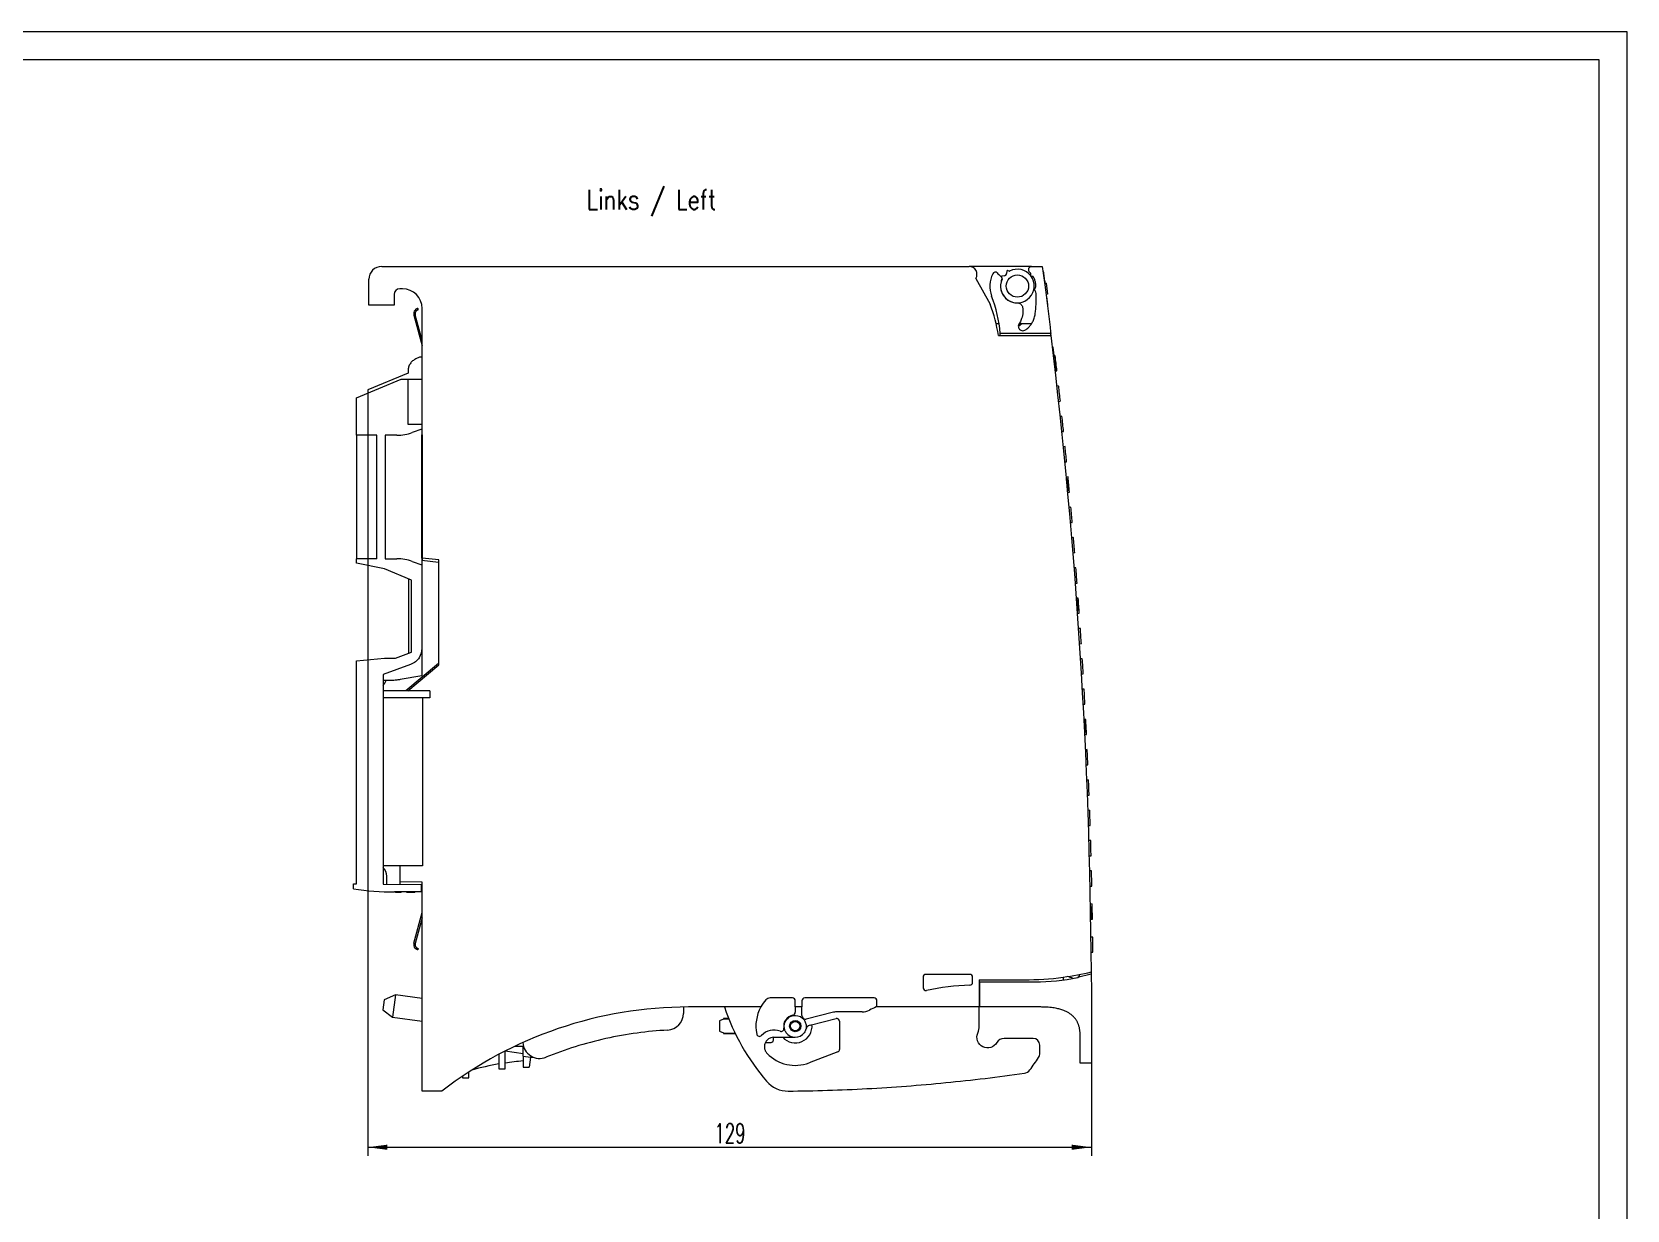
# Model space of a CAD drawing. Header units: millimetres. Extents: x 0 to 594, y 0 to 420.
# Drawn here: x 309.7 to 594, y 210 to 420 of the extents above; entities that cross this region are included whole.
import ezdxf

# ---------------------------------------------------------------- set-up
doc = ezdxf.new("R2010")
doc.units = ezdxf.units.MM
for name, color, linetype in [('1', 7, 'Continuous'), ('106', 7, 'Continuous'), ('201', 7, 'Continuous')]:
    doc.layers.add(name, color=color, linetype=linetype)
doc.styles.add('latin_extended', font='simplex.shx')
doc.dimstyles.get("Standard").update_dxf_attribs({"dimtxt": 0.18, "dimasz": 0.18, "dimexe": 0.18, "dimexo": 0.0625, "dimgap": 0.09, "dimtad": 0, "dimtih": 1, "dimtoh": 1, "dimdec": 4, "dimzin": 0, "dimdsep": 46, "dimtxsty": 'Standard', "dimcen": 0.09, "dimadec": 0, "dimazin": 0, "dimtfac": 1, "dimtdec": 4, "dimtofl": 0, "dimtmove": 0, "dimatfit": 3, "dimfxl": 1, "dimtolj": 1, "dimtzin": 0, "dimarcsym": 0})

# ---------------------------------------------------------------- blocks, each defined once
blk = doc.blocks.new('_U2')
at = {"layer": '106', "color": 7, "lineweight": 13}
for p, q in [((369.526398, 355.63466), (369.526398, 219.701515)), ((498.513605, 236.201908), (498.513605, 219.701515)), ((369.526398, 221.201515), (498.513605, 221.201515))]:
    blk.add_line(p, q, dxfattribs=at)
at = {"layer": '106', "color": 7, "lineweight": 25}
for points in [[(369.526398, 221.201515), (373.026396, 221.662299), (373.026399, 220.740731)], [(498.513605, 221.201515), (495.013606, 220.740731), (495.013603, 221.662299)]]:
    blk.add_solid(points, dxfattribs=at)
at = {"layer": '106', "color": 7, "linetype": 'Continuous', "lineweight": 18, "insert": (431.326291, 221.930067), "char_height": 3.5, "attachment_point": 7, "line_spacing_factor": 0.963855, "style": 'latin_extended'}
blk.add_mtext('\\W0.6152;129', dxfattribs=at)

msp = doc.modelspace()

# ---------------------------------------------------------------- linework, layer by layer
at = {"layer": '1', "color": 7, "linetype": 'Continuous', "lineweight": 13}
for p, q in [((372.03, 378.2), (476.73, 378.2)), ((487.87, 378.2), (476.73, 378.2)), ((487.87, 378.2), (489.76, 378.2)), ((369.73, 371.3), (369.73, 375.9)), ((477.91, 376.06), (480.47, 371.45)), ((482.49, 376.31), (482.6, 376.02)), ((482.97, 376.5), (482.57, 376.45)), ((483.44, 377.36), (483.41, 376.96)), ((483.86, 377.36), (483.57, 377.45)), ((489.99, 377.32), (489.89, 377.31)), ((490, 377.25), (489.9, 377.24)), ((490, 377.24), (489.9, 377.23)), ((490.11, 376.55), (490.09, 376.55)), ((490.09, 376.54), (490.11, 376.55)), ((490.09, 376.55), (490.11, 376.55)), ((490.2, 375.68), (490.1, 375.67)), ((490.11, 375.63), (490.23, 375.64)), ((490.2, 375.64), (490.11, 375.63)), ((490.23, 375.46), (490.13, 375.45)), ((490.23, 375.43), (490.13, 375.41)), ((490.19, 375.77), (490.22, 375.77)), ((490.19, 375.75), (490.23, 375.76)), ((490.19, 375.76), (490.23, 375.76)), ((490.19, 375.75), (490.23, 375.76)), ((490.19, 375.75), (490.21, 375.75)), ((490.2, 375.65), (490.24, 375.66)), ((490.2, 375.64), (490.24, 375.65)), ((490.2, 375.65), (490.24, 375.65)), ((490.2, 375.64), (490.24, 375.65)), ((374.23, 373.2), (374.23, 371.3)), ((375.73, 374.2), (375.23, 374.2)), ((490.46, 375.24), (490.16, 375.2)), ((490.71, 373.24), (490.42, 373.2)), ((490.46, 375.24), (490.71, 373.24)), ((490.57, 372.81), (490.47, 372.79)), ((490.57, 372.79), (490.47, 372.78)), ((374.23, 371.3), (369.73, 371.3)), ((378.53, 370.48), (378.47, 370.73)), ((379.23, 348.2), (379.23, 370.7)), ((490.77, 371.19), (490.67, 371.18)), ((490.68, 371.16), (490.82, 371.18)), ((490.78, 371.16), (490.68, 371.14)), ((490.76, 371.29), (490.8, 371.3)), ((490.76, 371.29), (490.8, 371.29)), ((490.78, 371.18), (490.82, 371.18)), ((377.76, 369.5), (379.23, 364.03)), ((379.23, 365), (378, 369.57)), ((481.54, 368.02), (482.06, 368.02)), ((486.19, 368.02), (485.55, 367.48)), ((485.68, 368.02), (487.84, 368.02)), ((481.94, 365.88), (491.34, 365.88)), ((491.28, 366.26), (482.25, 366.26)), ((378.77, 362), (378.1, 361.71)), ((379.23, 362), (378.77, 362)), ((491.69, 363.82), (491.59, 363.82)), ((491.77, 362.25), (491.77, 362.25)), ((491.92, 361.86), (491.82, 361.85)), ((491.92, 361.82), (491.82, 361.81)), ((491.96, 361.49), (491.86, 361.48)), ((492.07, 362.29), (491.87, 362.26)), ((376.73, 359.2), (369.53, 356.2)), ((376.73, 359.61), (376.73, 359.2)), ((492.19, 359.49), (492.09, 359.48)), ((492.09, 359.47), (492.19, 359.47)), ((492.18, 359.56), (492.38, 359.58)), ((367.51, 354.8), (375.51, 358.1)), ((369.53, 356.2), (369.53, 355.63)), ((375.51, 358.1), (376.66, 358.1)), ((376.66, 358.1), (376.66, 350.1)), ((376.66, 358.1), (379.16, 358.1)), ((379.16, 358.1), (379.16, 350.1)), ((492.68, 356.89), (492.39, 356.85)), ((367.51, 348.1), (367.51, 354.8)), ((492.68, 354.15), (492.98, 354.18)), ((376.66, 350.1), (379.16, 350.1)), ((379.16, 350.7), (379.23, 350.7)), ((379.16, 350.1), (379.16, 349.19)), ((493.27, 351.48), (492.97, 351.45)), ((371.16, 348.1), (367.51, 348.1)), ((367.51, 348.1), (367.51, 326.1)), ((371.16, 326.1), (371.16, 348.1)), ((374.75, 348.1), (372.66, 348.1)), ((372.66, 348.1), (372.66, 326.1)), ((379.16, 349.19), (377.48, 348.58)), ((379.16, 349.19), (379.16, 325.01)), ((493.25, 348.75), (493.55, 348.78)), ((493.83, 346.08), (493.53, 346.05)), ((493.8, 343.35), (494.09, 343.38)), ((494.35, 340.68), (494.06, 340.65)), ((494.19, 340.26), (494.09, 340.25)), ((494.23, 339.92), (494.13, 339.91)), ((494.24, 339.77), (494.14, 339.76)), ((494.38, 338.28), (494.28, 338.27)), ((494.31, 337.95), (494.61, 337.98)), ((494.85, 335.28), (494.55, 335.25)), ((494.79, 332.55), (495.09, 332.58)), ((495.32, 329.88), (495.02, 329.85)), ((495.24, 327.15), (495.54, 327.18)), ((371.16, 326.1), (367.51, 326.1)), ((367.51, 325.3), (367.51, 326.1)), ((372.51, 324.3), (367.51, 325.3)), ((377.36, 322.3), (372.51, 324.3)), ((372.66, 326.1), (374.75, 326.1)), ((377.48, 325.62), (379.16, 325.01)), ((379.16, 325.84), (382.16, 325.5)), ((379.16, 325.01), (379.16, 310.07)), ((382.23, 325.88), (379.23, 326.2)), ((382.16, 325.5), (382.16, 307.44)), ((382.23, 307.18), (382.23, 325.88)), ((495.76, 324.48), (495.46, 324.45)), ((376.88, 309.26), (376.88, 322.5)), ((377.36, 309.44), (377.36, 322.3)), ((495.67, 321.75), (495.97, 321.77)), ((496.17, 319.07), (495.87, 319.05)), ((495.99, 318.82), (495.89, 318.81)), ((496.01, 318.56), (495.91, 318.56)), ((496.01, 318.5), (495.91, 318.49)), ((496.11, 317.07), (496.01, 317.06)), ((496.13, 316.82), (496.03, 316.81)), ((496.06, 316.35), (496.36, 316.37)), ((496.55, 313.67), (496.25, 313.65)), ((379.16, 310.07), (379.16, 305.23)), ((496.43, 310.95), (496.73, 310.97)), ((367.51, 307.9), (372.51, 308.4)), ((367.51, 268.14), (367.51, 307.9)), ((377.18, 307.25), (372.26, 305.45)), ((372.51, 308.4), (374.51, 308.4)), ((374.51, 308.4), (377.36, 309.44)), ((382.16, 307.44), (376.31, 302.53)), ((376.67, 302.53), (382.23, 307.18)), ((496.9, 308.27), (496.6, 308.25)), ((372.26, 305.45), (372.26, 268.1)), ((373.58, 304.4), (372.26, 304.4)), ((379.16, 305.23), (375.32, 304.55)), ((496.76, 305.55), (497.06, 305.57)), ((380.61, 302.53), (372.26, 302.53)), ((380.61, 302.53), (380.61, 301.33)), ((497.22, 302.87), (496.92, 302.85)), ((380.61, 301.33), (372.26, 301.33)), ((379.31, 301.33), (379.31, 271.38)), ((497.07, 300.15), (497.37, 300.17)), ((497.51, 297.47), (497.21, 297.45)), ((497.33, 297.18), (497.23, 297.17)), ((497.34, 296.93), (497.24, 296.92)), ((497.34, 296.87), (497.24, 296.86)), ((497.37, 296.26), (497.27, 296.26)), ((497.38, 296.13), (497.28, 296.12)), ((497.41, 295.46), (497.31, 295.45)), ((497.42, 295.4), (497.32, 295.4)), ((497.33, 295.14), (497.43, 295.15)), ((497.35, 294.75), (497.65, 294.77)), ((497.77, 292.07), (497.47, 292.05)), ((497.6, 289.35), (497.89, 289.36)), ((498.01, 286.66), (497.71, 286.65)), ((497.81, 283.95), (498.11, 283.96)), ((498.21, 281.26), (497.91, 281.25)), ((498, 278.55), (498.3, 278.56)), ((498.39, 275.86), (498.09, 275.85)), ((498.16, 273.15), (498.46, 273.16)), ((379.31, 271.38), (372.26, 271.38)), ((375.26, 271.38), (375.26, 268.08)), ((375.33, 268.48), (375.33, 271.38)), ((498.53, 270.46), (498.23, 270.45)), ((367.01, 268.13), (367.51, 268.14)), ((367.01, 267.28), (367.01, 268.13)), ((372.26, 268.1), (379.06, 268.04)), ((372.93, 268.1), (372.93, 269.5)), ((375.26, 268.48), (375.33, 268.48)), ((379.23, 268.44), (375.33, 268.48)), ((379.06, 268.04), (379.06, 266.7)), ((379.23, 231.2), (379.23, 268.44)), ((498.29, 267.75), (498.59, 267.76)), ((379.06, 266.7), (374.31, 266.7)), ((374.49, 266.7), (374.49, 266.59)), ((374.87, 266.6), (374.87, 266.59)), ((375.14, 266.59), (375.14, 266.6)), ((375.48, 266.6), (375.48, 266.7)), ((375.52, 266.59), (375.52, 266.7)), ((376.53, 266.6), (376.53, 266.7)), ((376.6, 266.6), (376.53, 266.6)), ((376.6, 266.6), (376.6, 266.7)), ((376.86, 266.6), (376.6, 266.6)), ((376.86, 266.6), (376.86, 266.7)), ((377, 266.6), (376.86, 266.6)), ((377.15, 266.6), (377, 266.6)), ((377.86, 266.6), (377.15, 266.6)), ((377.92, 266.6), (377.86, 266.6)), ((377.92, 266.6), (377.92, 266.7)), ((498.66, 264.56), (498.36, 264.55)), ((377.76, 257.6), (379.23, 263.07)), ((379.23, 262.11), (378, 257.54)), ((498.47, 263.99), (498.37, 263.98)), ((498.47, 263.98), (498.37, 263.98)), ((498.5, 261.98), (498.4, 261.98)), ((498.4, 261.85), (498.7, 261.86)), ((498.47, 263.99), (498.47, 263.98)), ((498.47, 263.98), (498.47, 263.98)), ((498.48, 263.11), (498.48, 263.11)), ((498.48, 263.11), (498.48, 263.11)), ((378.53, 256.62), (378.47, 256.38)), ((498.75, 258.66), (498.45, 258.65)), ((498.48, 255.95), (498.78, 255.95)), ((468.52, 251.5), (468.52, 249.63)), ((476.83, 252.01), (469.03, 252.01)), ((477.34, 250.61), (477.34, 251.5)), ((478.53, 251.05), (478.53, 246.2)), ((478.53, 251.05), (486.53, 251.05)), ((478.61, 246.2), (478.61, 250.7)), ((478.61, 250.7), (488.51, 250.7)), ((493.51, 251.54), (493.51, 251.5)), ((493.51, 251.5), (493.51, 251.02)), ((498.5, 252.05), (496.07, 251.44)), ((496.48, 251.96), (496.48, 252.02)), ((372.44, 247.5), (372.2, 245.72)), ((374.47, 248.35), (372.44, 247.5)), ((374.47, 248.35), (373.95, 244.38)), ((379.23, 247.72), (374.47, 248.35)), ((445.23, 247.81), (441.25, 247.81)), ((459.78, 247.81), (447.43, 247.81)), ((478.61, 248.94), (478.53, 248.95)), ((372.2, 245.72), (373.95, 244.38)), ((425.82, 246.2), (425.82, 245.07)), ((439.6, 246.2), (426.73, 246.2)), ((445.74, 246.2), (445.74, 247.3)), ((445.74, 246.2), (445.74, 245.26)), ((446.92, 246.2), (445.74, 246.2)), ((446.92, 247.3), (446.92, 246.2)), ((446.92, 244.66), (446.92, 246.2)), ((452.56, 245.25), (447.68, 244.04)), ((457.67, 245.34), (453.29, 245.34)), ((478.53, 246.2), (460.18, 246.2)), ((460.29, 246.25), (460.29, 247.3)), ((478.53, 242.74), (478.53, 246.2)), ((489.51, 246.2), (478.61, 246.2)), ((373.95, 244.38), (379.23, 243.68)), ((432.93, 244.02), (432.23, 243.71)), ((432.23, 243.71), (432.23, 241.89)), ((432.23, 241.89), (432.93, 241.58)), ((433.87, 244.15), (432.93, 244.15)), ((432.93, 244.15), (432.93, 244.02)), ((433.91, 244.04), (432.93, 244.02)), ((448.38, 242.98), (453.01, 244.14)), ((453.63, 243.65), (453.63, 238.65)), ((395.75, 239.2), (397.22, 239.2)), ((397.22, 237.42), (397.22, 239.2)), ((432.93, 241.58), (432.93, 241.45)), ((432.93, 241.58), (435.01, 241.55)), ((432.93, 241.45), (435.06, 241.45)), ((440.45, 239.9), (441.43, 239.9)), ((441.83, 240.3), (441.83, 240.79)), ((441.93, 240.8), (445.73, 240.8)), ((488.13, 240.6), (482.97, 240.6)), ((489.33, 238), (489.33, 239.4)), ((496.51, 236.2), (496.51, 241.2)), ((392.93, 237.78), (392.93, 235.2)), ((394.03, 235.2), (394.03, 238.35)), ((394.04, 238.36), (397.22, 237.94)), ((397.22, 237.42), (397.22, 236.59)), ((397.22, 237.42), (398.55, 237.24)), ((397.22, 236.59), (397.25, 235.47)), ((398.55, 237.24), (398.31, 235.47)), ((398.55, 237.24), (399.09, 237.24)), ((453.3, 238.18), (448.2, 236.25)), ((498.51, 236.2), (496.51, 236.2)), ((386.43, 233.87), (386.43, 233.6)), ((386.43, 233.6), (387.53, 233.6)), ((387.53, 233.6), (387.53, 234.6)), ((392.93, 235.2), (394.03, 235.2)), ((397.25, 235.47), (398.31, 235.47)), ((382.73, 231.2), (379.23, 231.2))]:
    msp.add_line(p, q, dxfattribs=at)
at = {"layer": '1', "color": 7, "linetype": 'Continuous', "lineweight": 25}
for p, q in [((379.23, 326.2), (379.23, 348.2)), ((377, 266.6), (377, 266.7)), ((377.15, 266.6), (377.15, 266.7)), ((377.86, 266.6), (377.86, 266.7))]:
    msp.add_line(p, q, dxfattribs=at)
at = {"layer": '1', "color": 7, "linetype": 'Continuous', "lineweight": 13}
for centre, radius in [((485.33, 374.7), 1.99), ((445.73, 242.8), 1), ((445.73, 242.8), 0.844)]:
    msp.add_circle(centre, radius, dxfattribs=at)
for centre, radius, start, end in [((372.03, 375.9), 2.3, 90, 180), ((476.73, 376.8), 1.4, 328, 90), ((485.31, 374.7), 4.9, 153.4783, 201.2671), ((481.38, 376.67), 0.5, 47.5, 153.4783), ((485.33, 374.7), 3, 155.4934, 117.5066), ((482.58, 376.35), 0.1, 97.4507, 200.5493), ((482.51, 375.99), 0.1, 335.4934, 20.5493), ((482.91, 377), 0.5, 277.4507, 355.5493), ((483.54, 377.35), 0.1, 72.4507, 175.5493), ((483.89, 377.45), 0.1, 252.4507, 297.5066), ((375.23, 373.2), 1, 90, 180), ((375.73, 370.7), 3.5, 0, 90), ((459.31, 364.58), 23, 4.1778, 21.2671), ((378.73, 369.76), 1, 139.5331, 195), ((378.73, 369.76), 0.75, 139.5331, 195), ((458.16, 362.59), 24, 7.8756, 21.6592), ((-501.47, 246.2), 1000, 0.35881, 6.87367), ((-501.47, 246.2), 1000.3, 6.50838, 6.66427), ((-501.47, 246.2), 1000.3, 6.19708, 6.35286), ((-501.47, 246.2), 1000.3, 5.88596, 6.04164), ((374.75, 356.1), 8, 270, 290.0001), ((-501.47, 246.2), 1000.3, 5.57502, 5.73059), ((-501.47, 246.21), 1000, 5.28239, 5.36826), ((-501.47, 246.2), 1000.1, 5.28255, 5.36841), ((-501.47, 246.2), 1000.3, 5.26424, 5.41972), ((-501.47, 246.2), 1000.3, 4.95361, 5.109), ((-501.47, 246.2), 1000.3, 4.64313, 4.79844), ((374.75, 318.1), 8, 69.9999, 90), ((-501.47, 246.2), 1000.3, 4.33279, 4.48802), ((-501.47, 246.2), 1000.3, 4.02257, 4.17773), ((-501.47, 246.21), 1000, 4.04863, 4.06325), ((-501.47, 246.2), 1000.1, 4.04891, 4.06353), ((-501.47, 246.2), 1000.3, 3.71247, 3.86756), ((-501.47, 246.2), 1000.3, 3.40248, 3.55751), ((370.73, 305.1), 2.2, 313.8825, 341.4477), ((-501.47, 246.2), 1000.3, 3.09259, 3.24756), ((-501.47, 246.2), 1000.3, 2.78278, 2.93772), ((-501.47, 246.2), 1000.3, 2.47306, 2.62795), ((-501.47, 246.2), 1000.3, 2.16342, 2.31826), ((-501.47, 246.2), 1000.3, 1.85383, 2.00864), ((-501.47, 246.2), 1000.3, 1.5443, 1.69907), ((370.73, 269.5), 2.2, 0, 46.1175), ((-501.47, 246.2), 1000.3, 1.23482, 1.38956), ((374.31, 313.19), 46.49, 260.9659, 270), ((-501.47, 246.2), 1000.3, 0.89672, 1.05144), ((-501.47, 246.2), 1000.1, 0.90415, 1.01885), ((378.73, 257.34), 1, 165, 220.4669), ((378.73, 257.34), 0.75, 165, 220.4669), ((-501.47, 246.2), 1000.3, 0.55864, 0.71335), ((469.03, 251.5), 0.51, 90, 180), ((476.83, 251.5), 0.51, 0, 90), ((476.83, 250.61), 0.51, 272.1507, 0), ((486.53, 305.9), 54.85, 270, 277.3172), ((488.51, 289.8), 39.1, 270, 281.1439), ((487.03, 300.51), 49.4, 277.5446, 283.4391), ((488.51, 231.11), 21.3, 71.4133, 74.527), ((495.8, 252.1), 0.7, 280.9324, 348.9192), ((445.73, 242.8), 7.01, 138.1897, 150.9866), ((441.25, 246.8), 1.01, 90, 138.1897), ((445.23, 247.3), 0.51, 0, 90), ((447.43, 247.3), 0.51, 90, 180), ((459.78, 247.3), 0.51, 0, 90), ((469.03, 249.63), 0.51, 180, 282.1055), ((478.53, 205.34), 44.79, 92.1507, 102.1055), ((426.73, 174.17), 72.03, 90, 127.6494), ((422.82, 245.07), 3, 273.1574, 0), ((471.03, 258.95), 40, 198.5873, 220.5164), ((445.73, 242.8), 7.01, 150.9866, 191.7454), ((445.67, 242.8), 1.99, 100.1369, 190.1371), ((445.23, 245.26), 0.51, 280.1369, 0), ((447.43, 244.66), 0.51, 180, 227.5767), ((453.29, 242.35), 2.99, 90, 104), ((457.67, 248.35), 3.01, 270, 295.8694), ((478.53, 205.34), 44.79, 114.1805, 115.8694), ((478.53, 205.34), 44.79, 114.0241, 114.1805), ((441.93, 239.1), 2.99, 68.6582, 137.2269), ((443.21, 242.36), 0.51, 248.6582, 10.1371), ((445.73, 242.8), 3, 221.8139, 5.0733), ((445.73, 242.8), 2.01, 43.3335, 47.5767), ((447.56, 244.53), 0.51, 223.3335, 284), ((445.73, 242.8), 2, 339.9808, 344.7586), ((453.13, 243.65), 0.5, 360, 104), ((400.19, 240.03), 3, 183.1869, 291.9465), ((439.36, 241.48), 0.51, 191.7454, 317.2269), ((441.43, 240.3), 0.4, 270, 0), ((445.73, 242.8), 2, 216.2097, 323.7903), ((488.13, 239.4), 1.2, 0, 90), ((401.23, 187.75), 49, 99.7522, 105.5687), ((401.23, 187.75), 49, 94.6906, 98.4496), ((445.73, 242.8), 7, 224.2758, 290.723), ((453.13, 238.65), 0.5, 290.723, 0), ((455.53, 258.95), 40, 323.2108, 327.0306), ((487.83, 238), 1.5, 327.0306, 0), ((486.36, 235.89), 1.5, 278.1849, 323.2108), ((444.42, 236.21), 5, 220.5164, 270.4976)]:
    msp.add_arc(centre, radius, start, end, dxfattribs=at)
for centre, major_axis, ratio, start_param, end_param in [((459.31, 364.58), (1.39, -22.96), 1, 1.566971, 1.583322), ((-502.85, 246.04), (994.54, 116.9), 0.999309, 6.282092, 6.284066), ((-504.16, 245.89), (995.96, 116.97), 0.998653, 6.282188, 6.284161)]:
    msp.add_ellipse(centre, major_axis=major_axis, ratio=ratio, start_param=start_param, end_param=end_param, dxfattribs=at)
for points, knots in [([(482.55, 375.97), (482.52, 375.86), (482.46, 375.61), (482.34, 375.21), (482.3, 374.7), (482.35, 374.13), (482.52, 373.54), (482.84, 372.96), (483.3, 372.44), (483.86, 372.05), (484.39, 371.83), (484.97, 371.69), (485.58, 371.74), (486.14, 371.33), (486.32, 370.7), (486.33, 369.89), (486.17, 369.03), (485.86, 368.32), (485.57, 367.93), (485.47, 367.58), (485.53, 367.25), (485.74, 366.93), (486.09, 366.73), (486.59, 366.75), (486.98, 367.04), (487.41, 367.41), (487.79, 367.87), (488.09, 368.36), (488.34, 368.93), (488.49, 369.49), (488.56, 370.18), (488.63, 370.94), (488.68, 371.69), (488.69, 372.38), (488.71, 372.89), (488.66, 373.39), (488.6, 373.75), (488.48, 373.94), (488.44, 374.02), (488.38, 374.08), (488.36, 374.14), (488.38, 374.2), (488.43, 374.25), (488.48, 374.31), (488.55, 374.41), (488.59, 374.53), (488.62, 374.66), (488.62, 374.83), (488.6, 375), (488.58, 375.21), (488.54, 375.43), (488.44, 375.79), (488.3, 376.09), (488.19, 376.34), (488.13, 376.39), (488.06, 376.39), (487.99, 376.4), (487.9, 376.42), (487.79, 376.43), (487.7, 376.51), (487.72, 376.62), (487.71, 376.72), (487.71, 376.83), (487.72, 376.92), (487.68, 377.01), (487.56, 377.11), (487.45, 377.22), (487.37, 377.4), (487.33, 377.57), (487.35, 377.77), (487.42, 377.93), (487.5, 378.05), (487.6, 378.13), (487.73, 378.19), (487.82, 378.2), (487.87, 378.2)], [0, 0, 0, 0, 0.013383, 0.030514, 0.049726, 0.073184, 0.097454, 0.121814, 0.150682, 0.177838, 0.201928, 0.218244, 0.24821, 0.271508, 0.293856, 0.321694, 0.367578, 0.396406, 0.411407, 0.42506, 0.437699, 0.450507, 0.468808, 0.483, 0.506926, 0.524326, 0.549868, 0.576603, 0.592048, 0.622846, 0.644791, 0.674439, 0.71208, 0.733396, 0.755951, 0.772559, 0.793051, 0.79701, 0.799817, 0.803501, 0.806192, 0.80769, 0.810071, 0.814049, 0.817513, 0.824476, 0.828672, 0.833845, 0.843567, 0.849182, 0.858778, 0.86976, 0.893731, 0.897691, 0.901098, 0.902468, 0.905691, 0.909822, 0.912805, 0.918373, 0.921177, 0.926301, 0.929924, 0.934229, 0.937125, 0.940689, 0.951828, 0.955791, 0.963699, 0.972442, 0.978654, 0.984335, 0.989143, 0.994136, 1, 1, 1, 1]), ([(489.76, 378.2), (489.91, 377.12), (490.38, 373.51), (490.88, 369.53), (491.24, 366.63), (491.28, 366.26)], [0, 0, 0, 0, 0.272684, 0.906013, 1, 1, 1, 1]), ([(482.34, 376.47), (482.37, 376.43), (482.44, 376.36), (482.51, 376.22), (482.54, 376.08), (482.55, 376), (482.55, 375.97)], [0, 0, 0, 0, 0.28962, 0.57924, 0.86886, 1, 1, 1, 1]), ([(490.78, 371.18), (490.78, 371.18), (490.78, 371.18), (490.77, 371.22), (490.75, 371.4), (490.72, 371.63), (490.69, 371.88), (490.66, 372.12), (490.63, 372.35), (490.6, 372.58), (490.57, 372.76), (490.57, 372.79), (490.57, 372.79)], [0, 0, 0, 0, 0.024506, 0.117045, 0.216351, 0.330245, 0.45362, 0.575546, 0.685161, 0.790695, 0.903595, 1, 1, 1, 1]), ([(378.47, 370.73), (378.46, 370.72), (378.43, 370.71), (378.38, 370.7), (378.33, 370.68), (378.26, 370.64), (378.19, 370.61), (378.13, 370.56), (378.07, 370.52), (378.02, 370.46), (377.98, 370.43), (377.97, 370.41)], [0, 0, 0, 0, 0.0625, 0.125, 0.25, 0.375, 0.5, 0.625, 0.75, 0.875, 1, 1, 1, 1]), ([(378.16, 370.25), (378.17, 370.26), (378.19, 370.28), (378.21, 370.31), (378.24, 370.33), (378.27, 370.36), (378.3, 370.38), (378.33, 370.4), (378.37, 370.42), (378.43, 370.45), (378.47, 370.46), (378.5, 370.47), (378.52, 370.48), (378.53, 370.48), (378.53, 370.48), (378.53, 370.48)], [0, 0, 0, 0, 0.125, 0.1875, 0.25, 0.375, 0.4375, 0.5, 0.625, 0.75, 0.875, 0.9375, 0.96875, 0.984375, 1, 1, 1, 1]), ([(378.1, 361.71), (377.9, 361.62), (377.52, 361.38), (377.07, 360.88), (376.79, 360.27), (376.73, 359.83), (376.73, 359.61)], [0, 0, 0, 0, 0.250396, 0.500791, 0.751187, 1, 1, 1, 1]), ([(491.82, 361.81), (491.82, 361.82), (491.82, 361.82), (491.82, 361.84), (491.82, 361.84), (491.82, 361.85), (491.82, 361.85), (491.82, 361.85)], [0, 0, 0, 0, 0.5, 0.5, 0.75, 0.75, 1, 1, 1, 1]), ([(491.86, 361.48), (491.86, 361.48), (491.86, 361.48), (491.86, 361.48), (491.86, 361.48), (491.86, 361.47), (491.86, 361.47), (491.86, 361.47), (491.86, 361.46), (491.86, 361.46), (491.86, 361.46), (491.86, 361.46)], [0, 0, 0, 0, 0.046711, 0.046711, 0.523356, 0.523356, 0.761678, 0.761678, 0.880839, 0.880839, 1, 1, 1, 1]), ([(491.86, 361.46), (491.86, 361.45), (491.87, 361.43), (491.87, 361.41), (491.87, 361.41), (491.87, 361.39), (491.87, 361.38), (491.87, 361.36), (491.88, 361.34), (491.88, 361.3), (491.88, 361.29), (491.88, 361.27), (491.89, 361.26), (491.89, 361.23), (491.89, 361.2), (491.9, 361.16), (491.9, 361.15), (491.9, 361.12), (491.9, 361.11), (491.91, 361.05), (491.92, 360.99), (491.93, 360.89), (491.93, 360.83), (491.95, 360.73), (491.95, 360.67), (491.97, 360.51), (491.98, 360.41), (492, 360.25), (492.01, 360.19), (492.02, 360.09), (492.03, 360.03), (492.04, 359.93), (492.05, 359.87), (492.05, 359.81), (492.05, 359.8), (492.06, 359.77), (492.06, 359.76), (492.06, 359.72), (492.07, 359.7), (492.07, 359.66), (492.07, 359.65), (492.07, 359.63), (492.07, 359.62), (492.08, 359.59), (492.08, 359.57), (492.08, 359.55), (492.08, 359.54), (492.08, 359.53), (492.09, 359.52), (492.09, 359.5), (492.09, 359.49), (492.09, 359.48), (492.09, 359.48), (492.09, 359.47), (492.09, 359.47), (492.09, 359.47), (492.09, 359.47), (492.09, 359.47)], [0, 0, 0, 0, 0.033523, 0.033523, 0.050285, 0.050285, 0.067047, 0.067047, 0.10057, 0.10057, 0.117332, 0.117332, 0.134093, 0.134093, 0.167616, 0.167616, 0.184378, 0.184378, 0.20114, 0.20114, 0.268186, 0.268186, 0.335233, 0.335233, 0.40228, 0.40228, 0.536373, 0.536373, 0.603419, 0.603419, 0.670466, 0.670466, 0.737513, 0.737513, 0.754274, 0.754274, 0.771036, 0.771036, 0.804559, 0.804559, 0.821321, 0.821321, 0.838082, 0.838082, 0.871606, 0.871606, 0.888367, 0.888367, 0.905129, 0.905129, 0.938652, 0.938652, 0.955414, 0.955414, 0.972176, 0.972176, 1, 1, 1, 1]), ([(491.92, 361.86), (491.92, 361.85), (491.92, 361.85), (491.92, 361.83), (491.92, 361.83), (491.92, 361.82), (491.92, 361.82), (491.92, 361.82)], [0, 0, 0, 0, 0.5, 0.5, 0.75, 0.75, 1, 1, 1, 1]), ([(491.96, 361.46), (491.96, 361.47), (491.96, 361.48), (491.96, 361.49), (491.96, 361.49), (491.96, 361.49), (491.96, 361.49), (491.96, 361.49)], [0, 0, 0, 0, 0.477327, 0.477327, 0.954654, 0.954654, 1, 1, 1, 1]), ([(492.19, 359.47), (492.19, 359.47), (492.19, 359.47), (492.19, 359.48), (492.19, 359.48), (492.19, 359.49), (492.19, 359.5), (492.19, 359.51), (492.19, 359.51), (492.18, 359.53), (492.18, 359.54), (492.18, 359.57), (492.18, 359.58), (492.18, 359.59), (492.18, 359.6), (492.17, 359.63), (492.17, 359.66), (492.17, 359.69), (492.16, 359.7), (492.16, 359.73), (492.16, 359.74), (492.16, 359.77), (492.15, 359.8), (492.15, 359.84), (492.15, 359.85), (492.14, 359.88), (492.14, 359.89), (492.14, 359.93), (492.14, 359.96), (492.12, 360.09), (492.11, 360.2), (492.09, 360.36), (492.08, 360.41), (492.07, 360.52), (492.07, 360.57), (492.05, 360.68), (492.05, 360.73), (492.03, 360.84), (492.03, 360.89), (492.02, 360.99), (492.01, 361.05), (492, 361.12), (492, 361.15), (491.99, 361.19), (491.99, 361.2), (491.99, 361.23), (491.99, 361.24), (491.98, 361.27), (491.98, 361.3), (491.98, 361.33), (491.98, 361.34), (491.97, 361.36), (491.97, 361.37), (491.97, 361.4), (491.97, 361.41), (491.97, 361.43), (491.97, 361.44), (491.96, 361.45), (491.96, 361.45), (491.96, 361.46), (491.96, 361.46), (491.96, 361.46), (491.96, 361.46)], [0, 0, 0, 0, 0.025112, 0.025112, 0.058729, 0.058729, 0.075537, 0.075537, 0.092345, 0.092345, 0.125962, 0.125962, 0.142771, 0.142771, 0.159579, 0.159579, 0.193196, 0.193196, 0.210004, 0.210004, 0.226813, 0.226813, 0.26043, 0.26043, 0.277238, 0.277238, 0.294046, 0.294046, 0.327663, 0.327663, 0.462131, 0.462131, 0.529364, 0.529364, 0.596598, 0.596598, 0.663832, 0.663832, 0.731065, 0.731065, 0.798299, 0.798299, 0.831916, 0.831916, 0.848724, 0.848724, 0.865533, 0.865533, 0.899149, 0.899149, 0.915958, 0.915958, 0.932766, 0.932766, 0.966383, 0.966383, 0.983192, 0.983192, 0.991596, 0.995798, 0.995798, 1, 1, 1, 1]), ([(494.13, 339.91), (494.13, 339.92), (494.12, 339.94), (494.12, 339.96), (494.12, 339.98), (494.12, 340), (494.12, 340.02), (494.11, 340.05), (494.11, 340.06), (494.11, 340.11), (494.11, 340.14), (494.1, 340.19), (494.1, 340.22), (494.09, 340.25)], [0, 0, 0, 0, 0.125, 0.125, 0.25, 0.25, 0.375, 0.375, 0.5, 0.5, 0.75, 0.75, 1, 1, 1, 1]), ([(494.13, 339.91), (494.13, 339.9), (494.13, 339.89), (494.13, 339.86), (494.13, 339.85), (494.14, 339.81), (494.14, 339.79), (494.14, 339.76)], [0, 0, 0, 0, 0.250432, 0.250432, 0.500863, 0.500863, 1, 1, 1, 1]), ([(494.19, 340.26), (494.2, 340.23), (494.2, 340.2), (494.2, 340.14), (494.21, 340.11), (494.21, 340.07), (494.21, 340.05), (494.22, 340.02), (494.22, 340.01), (494.22, 339.98), (494.22, 339.97), (494.22, 339.94), (494.22, 339.93), (494.23, 339.92)], [0, 0, 0, 0, 0.25, 0.25, 0.5, 0.5, 0.625, 0.625, 0.75, 0.75, 0.875, 0.875, 1, 1, 1, 1]), ([(494.24, 339.77), (494.24, 339.78), (494.24, 339.79), (494.24, 339.82), (494.23, 339.83), (494.23, 339.87), (494.23, 339.89), (494.23, 339.92)], [0, 0, 0, 0, 0.250432, 0.250432, 0.500863, 0.500863, 1, 1, 1, 1]), ([(495.91, 318.56), (495.9, 318.59), (495.9, 318.61), (495.9, 318.65), (495.9, 318.66), (495.9, 318.68), (495.9, 318.69), (495.89, 318.72), (495.89, 318.74), (495.89, 318.76), (495.89, 318.77), (495.89, 318.78), (495.89, 318.79), (495.89, 318.8), (495.89, 318.8), (495.89, 318.81), (495.89, 318.81), (495.89, 318.81), (495.89, 318.81), (495.89, 318.81)], [0, 0, 0, 0, 0.172564, 0.172564, 0.258846, 0.258846, 0.345127, 0.345127, 0.517691, 0.517691, 0.603973, 0.603973, 0.690255, 0.690255, 0.776537, 0.776537, 0.862819, 0.862819, 1, 1, 1, 1]), ([(496.01, 317.06), (496.01, 317.1), (496.01, 317.14), (496, 317.22), (496, 317.26), (495.99, 317.33), (495.99, 317.37), (495.99, 317.45), (495.98, 317.49), (495.97, 317.61), (495.97, 317.69), (495.96, 317.81), (495.96, 317.85), (495.95, 317.92), (495.95, 317.94), (495.95, 317.97), (495.95, 317.98), (495.95, 318), (495.94, 318.01), (495.94, 318.05), (495.94, 318.07), (495.94, 318.12), (495.94, 318.14), (495.93, 318.18), (495.93, 318.19), (495.93, 318.22), (495.93, 318.23), (495.93, 318.27), (495.92, 318.3), (495.92, 318.33), (495.92, 318.35), (495.92, 318.37), (495.92, 318.39), (495.92, 318.41), (495.92, 318.42), (495.91, 318.45), (495.91, 318.46), (495.91, 318.49), (495.91, 318.5), (495.91, 318.52), (495.91, 318.52), (495.91, 318.53), (495.91, 318.54), (495.9, 318.57), (495.9, 318.59), (495.9, 318.61), (495.9, 318.61), (495.9, 318.62), (495.9, 318.63), (495.9, 318.64), (495.9, 318.65), (495.9, 318.66), (495.9, 318.67), (495.9, 318.68), (495.9, 318.68), (495.9, 318.68), (495.9, 318.68), (495.9, 318.67), (495.9, 318.66), (495.9, 318.66), (495.9, 318.65), (495.9, 318.64), (495.9, 318.63), (495.9, 318.62), (495.9, 318.6), (495.9, 318.58), (495.91, 318.55), (495.91, 318.54), (495.91, 318.54)], [0, 0, 0, 0, 0.063752, 0.063752, 0.127505, 0.127505, 0.191257, 0.191257, 0.255009, 0.255009, 0.382514, 0.382514, 0.446266, 0.446266, 0.478142, 0.478142, 0.494081, 0.494081, 0.510019, 0.510019, 0.541895, 0.541895, 0.573771, 0.573771, 0.589709, 0.589709, 0.605647, 0.605647, 0.637523, 0.637523, 0.653461, 0.653461, 0.669399, 0.669399, 0.685338, 0.685338, 0.701276, 0.701276, 0.717214, 0.717214, 0.725183, 0.725183, 0.733152, 0.733152, 0.765028, 0.765028, 0.772997, 0.772997, 0.780966, 0.796904, 0.812842, 0.812842, 0.82878, 0.82878, 0.860656, 0.860656, 0.892533, 0.908471, 0.908471, 0.924409, 0.924409, 0.940347, 0.940347, 0.956285, 0.956285, 0.988161, 0.988161, 1, 1, 1, 1]), ([(495.91, 318.56), (495.91, 318.55), (495.91, 318.54), (495.91, 318.52), (495.91, 318.52), (495.91, 318.5), (495.91, 318.5), (495.91, 318.49)], [0, 0, 0, 0, 0.5, 0.5, 0.75, 0.75, 1, 1, 1, 1]), ([(495.99, 318.82), (495.99, 318.82), (495.99, 318.82), (495.99, 318.82), (495.99, 318.82), (495.99, 318.81), (495.99, 318.81), (495.99, 318.79), (495.99, 318.79), (495.99, 318.78), (495.99, 318.78), (495.99, 318.77), (495.99, 318.77), (495.99, 318.75), (495.99, 318.73), (496, 318.7), (496, 318.69), (496, 318.67), (496, 318.65), (496, 318.62), (496, 318.59), (496.01, 318.56)], [0, 0, 0, 0, 0.055231, 0.055231, 0.141119, 0.141119, 0.312896, 0.312896, 0.398784, 0.398784, 0.441728, 0.441728, 0.484672, 0.484672, 0.656448, 0.656448, 0.742336, 0.742336, 0.828224, 0.828224, 1, 1, 1, 1]), ([(496.01, 318.5), (496.01, 318.51), (496.01, 318.52), (496.01, 318.54), (496.01, 318.54), (496.01, 318.55), (496.01, 318.56), (496.01, 318.56)], [0, 0, 0, 0, 0.5, 0.5, 0.75, 0.75, 1, 1, 1, 1]), ([(496.01, 318.46), (496.01, 318.46), (496.01, 318.45), (496.01, 318.43), (496.02, 318.42), (496.02, 318.4), (496.02, 318.38), (496.02, 318.36), (496.02, 318.34), (496.02, 318.32), (496.02, 318.31), (496.03, 318.28), (496.03, 318.27), (496.03, 318.23), (496.03, 318.2), (496.03, 318.17), (496.03, 318.15), (496.04, 318.13), (496.04, 318.12), (496.04, 318.08), (496.04, 318.06), (496.05, 318.01), (496.05, 317.99), (496.05, 317.95), (496.05, 317.92), (496.06, 317.86), (496.06, 317.82), (496.07, 317.7), (496.07, 317.62), (496.08, 317.5), (496.08, 317.46), (496.09, 317.38), (496.09, 317.34), (496.1, 317.26), (496.1, 317.23), (496.11, 317.15), (496.11, 317.11), (496.11, 317.07)], [0, 0, 0, 0, 0.009125, 0.009125, 0.032169, 0.032169, 0.055212, 0.055212, 0.078256, 0.078256, 0.1013, 0.1013, 0.124343, 0.124343, 0.17043, 0.17043, 0.193474, 0.193474, 0.216518, 0.216518, 0.262605, 0.262605, 0.308692, 0.308692, 0.354779, 0.354779, 0.446954, 0.446954, 0.631302, 0.631302, 0.723477, 0.723477, 0.815651, 0.815651, 0.907826, 0.907826, 1, 1, 1, 1]), ([(497.23, 297.17), (497.23, 297.17), (497.23, 297.17), (497.23, 297.17), (497.23, 297.16), (497.23, 297.14), (497.23, 297.14), (497.23, 297.12), (497.23, 297.11), (497.23, 297.09), (497.23, 297.08), (497.23, 297.05), (497.23, 297.04), (497.23, 297.01), (497.24, 296.99), (497.24, 296.96), (497.24, 296.94), (497.24, 296.92)], [0, 0, 0, 0, 0.09808, 0.09808, 0.32356, 0.32356, 0.4363, 0.4363, 0.54904, 0.54904, 0.66178, 0.66178, 0.77452, 0.77452, 0.88726, 0.88726, 1, 1, 1, 1]), ([(497.24, 296.86), (497.24, 296.87), (497.24, 296.88), (497.24, 296.9), (497.24, 296.9), (497.24, 296.91), (497.24, 296.92), (497.24, 296.92)], [0, 0, 0, 0, 0.5, 0.5, 0.75, 0.75, 1, 1, 1, 1]), ([(497.24, 296.86), (497.24, 296.85), (497.24, 296.84), (497.24, 296.82), (497.25, 296.8), (497.25, 296.77), (497.25, 296.75), (497.25, 296.7), (497.25, 296.67), (497.25, 296.62), (497.26, 296.6), (497.26, 296.57), (497.26, 296.55), (497.26, 296.53), (497.26, 296.52), (497.26, 296.51), (497.26, 296.5), (497.26, 296.47), (497.26, 296.46), (497.26, 296.44), (497.26, 296.43), (497.26, 296.42), (497.27, 296.41), (497.27, 296.4), (497.27, 296.39), (497.27, 296.38), (497.27, 296.38), (497.27, 296.36), (497.27, 296.35), (497.27, 296.34), (497.27, 296.33), (497.27, 296.31), (497.27, 296.31), (497.27, 296.3), (497.27, 296.29), (497.27, 296.28), (497.27, 296.27), (497.27, 296.26)], [0, 0, 0, 0, 0.038779, 0.038779, 0.098856, 0.098856, 0.158932, 0.158932, 0.279084, 0.279084, 0.339161, 0.339161, 0.399237, 0.399237, 0.429275, 0.429275, 0.459313, 0.459313, 0.51939, 0.51939, 0.549428, 0.549428, 0.579466, 0.579466, 0.609504, 0.609504, 0.639542, 0.639542, 0.699619, 0.699619, 0.759695, 0.759695, 0.819771, 0.819771, 0.879847, 0.879847, 1, 1, 1, 1]), ([(497.28, 296.12), (497.28, 296.13), (497.28, 296.14), (497.28, 296.17), (497.28, 296.18), (497.28, 296.21), (497.27, 296.23), (497.27, 296.26)], [0, 0, 0, 0, 0.25045, 0.25045, 0.500899, 0.500899, 1, 1, 1, 1]), ([(497.28, 296.12), (497.28, 296.11), (497.28, 296.11), (497.28, 296.09), (497.28, 296.09), (497.28, 296.08), (497.28, 296.07), (497.28, 296.06), (497.28, 296.05), (497.28, 296.04), (497.28, 296.04), (497.28, 296.03), (497.28, 296.02), (497.29, 296), (497.29, 295.99), (497.29, 295.98), (497.29, 295.97), (497.29, 295.95), (497.29, 295.94), (497.29, 295.92), (497.29, 295.91), (497.29, 295.89), (497.29, 295.89), (497.29, 295.86), (497.29, 295.85), (497.3, 295.81), (497.3, 295.79), (497.3, 295.76), (497.3, 295.74), (497.3, 295.69), (497.3, 295.66), (497.31, 295.61), (497.31, 295.59), (497.31, 295.55), (497.31, 295.54), (497.31, 295.51), (497.31, 295.49), (497.31, 295.47), (497.31, 295.47), (497.31, 295.47)], [0, 0, 0, 0, 0.116724, 0.116724, 0.175085, 0.175085, 0.233447, 0.233447, 0.262628, 0.262628, 0.291809, 0.291809, 0.350171, 0.350171, 0.379352, 0.379352, 0.408532, 0.408532, 0.466894, 0.466894, 0.496075, 0.496075, 0.525256, 0.525256, 0.583618, 0.583618, 0.64198, 0.64198, 0.700341, 0.700341, 0.817065, 0.817065, 0.875427, 0.875427, 0.933789, 0.933789, 0.99215, 0.99215, 1, 1, 1, 1]), ([(497.34, 296.93), (497.34, 296.95), (497.34, 296.98), (497.33, 297.02), (497.33, 297.04), (497.33, 297.04), (497.33, 297.06), (497.33, 297.07), (497.33, 297.08), (497.33, 297.1), (497.33, 297.11), (497.33, 297.12), (497.33, 297.13), (497.33, 297.13), (497.33, 297.14), (497.33, 297.15), (497.33, 297.16), (497.33, 297.16), (497.33, 297.17), (497.33, 297.17), (497.33, 297.17), (497.33, 297.18), (497.33, 297.18), (497.33, 297.18)], [0, 0, 0, 0, 0.112644, 0.225288, 0.225288, 0.28161, 0.28161, 0.337932, 0.337932, 0.450576, 0.450576, 0.506898, 0.506898, 0.56322, 0.56322, 0.675864, 0.675864, 0.732186, 0.732186, 0.788508, 0.788508, 0.901152, 1, 1, 1, 1]), ([(497.37, 296.26), (497.37, 296.27), (497.37, 296.28), (497.37, 296.3), (497.37, 296.31), (497.37, 296.33), (497.37, 296.34), (497.37, 296.36), (497.37, 296.37), (497.37, 296.38), (497.37, 296.39), (497.37, 296.4), (497.37, 296.4), (497.36, 296.42), (497.36, 296.44), (497.36, 296.46), (497.36, 296.46), (497.36, 296.48), (497.36, 296.49), (497.36, 296.51), (497.36, 296.53), (497.36, 296.56), (497.36, 296.57), (497.36, 296.61), (497.35, 296.62), (497.35, 296.67), (497.35, 296.71), (497.35, 296.75), (497.35, 296.77), (497.35, 296.8), (497.35, 296.8), (497.34, 296.82), (497.34, 296.83), (497.34, 296.85), (497.34, 296.86), (497.34, 296.89), (497.34, 296.91), (497.34, 296.93), (497.34, 296.95), (497.34, 296.96), (497.34, 296.97), (497.34, 296.98), (497.34, 296.98), (497.34, 297), (497.34, 297.01), (497.33, 297.02), (497.33, 297.02), (497.33, 297.03), (497.33, 297.03), (497.33, 297.04), (497.33, 297.04), (497.33, 297.04), (497.33, 297.04), (497.33, 297.04), (497.33, 297.04), (497.33, 297.03), (497.33, 297.03), (497.33, 297.02), (497.33, 297.02), (497.33, 297.01), (497.34, 297.01), (497.34, 297), (497.34, 297), (497.34, 296.99), (497.34, 296.98), (497.34, 296.97), (497.34, 296.96), (497.34, 296.94), (497.34, 296.92), (497.34, 296.9), (497.34, 296.88), (497.34, 296.87)], [0, 0, 0, 0, 0.062581, 0.062581, 0.125162, 0.125162, 0.156452, 0.156452, 0.187743, 0.187743, 0.203388, 0.203388, 0.219033, 0.219033, 0.250324, 0.250324, 0.265969, 0.265969, 0.281614, 0.281614, 0.312905, 0.312905, 0.344195, 0.344195, 0.375486, 0.375486, 0.438066, 0.438066, 0.469357, 0.469357, 0.485002, 0.485002, 0.500647, 0.500647, 0.531938, 0.531938, 0.563228, 0.563228, 0.594519, 0.594519, 0.610164, 0.610164, 0.625809, 0.625809, 0.6571, 0.6571, 0.68839, 0.68839, 0.719681, 0.719681, 0.750971, 0.750971, 0.782261, 0.782261, 0.813552, 0.813552, 0.844842, 0.844842, 0.860488, 0.860488, 0.876133, 0.876133, 0.891778, 0.891778, 0.907423, 0.907423, 0.938714, 0.938714, 0.970004, 0.970004, 1, 1, 1, 1]), ([(497.34, 296.93), (497.34, 296.92), (497.34, 296.91), (497.34, 296.89), (497.34, 296.89), (497.34, 296.88), (497.34, 296.87), (497.34, 296.87)], [0, 0, 0, 0, 0.5, 0.5, 0.75, 0.75, 1, 1, 1, 1]), ([(497.37, 296.26), (497.37, 296.25), (497.37, 296.24), (497.38, 296.22), (497.38, 296.21), (497.38, 296.17), (497.38, 296.15), (497.38, 296.13)], [0, 0, 0, 0, 0.25045, 0.25045, 0.500899, 0.500899, 1, 1, 1, 1]), ([(497.41, 295.46), (497.41, 295.47), (497.41, 295.47), (497.41, 295.49), (497.41, 295.51), (497.41, 295.56), (497.41, 295.59), (497.4, 295.64), (497.4, 295.66), (497.4, 295.7), (497.4, 295.71), (497.4, 295.75), (497.4, 295.77), (497.4, 295.79), (497.4, 295.8), (497.4, 295.82), (497.39, 295.83), (497.39, 295.85), (497.39, 295.87), (497.39, 295.89), (497.39, 295.9), (497.39, 295.92), (497.39, 295.92), (497.39, 295.95), (497.39, 295.96), (497.39, 295.99), (497.39, 296), (497.38, 296.02), (497.38, 296.03), (497.38, 296.05), (497.38, 296.06), (497.38, 296.07), (497.38, 296.08), (497.38, 296.09), (497.38, 296.1), (497.38, 296.11), (497.38, 296.12), (497.38, 296.13)], [0, 0, 0, 0, 0.025201, 0.025201, 0.082543, 0.082543, 0.197225, 0.197225, 0.254566, 0.254566, 0.311907, 0.311907, 0.369248, 0.369248, 0.397919, 0.397919, 0.426589, 0.426589, 0.48393, 0.48393, 0.512601, 0.512601, 0.541271, 0.541271, 0.598612, 0.598612, 0.655953, 0.655953, 0.713295, 0.713295, 0.770636, 0.770636, 0.827977, 0.827977, 0.885318, 0.885318, 1, 1, 1, 1]), ([(497.32, 295.4), (497.32, 295.41), (497.31, 295.42), (497.31, 295.43), (497.31, 295.44), (497.31, 295.44), (497.31, 295.45), (497.31, 295.45)], [0, 0, 0, 0, 0.5, 0.5, 0.75, 0.75, 1, 1, 1, 1]), ([(497.32, 295.4), (497.32, 295.38), (497.32, 295.36), (497.32, 295.32), (497.32, 295.3), (497.32, 295.28), (497.32, 295.27), (497.32, 295.26), (497.32, 295.25), (497.32, 295.23), (497.32, 295.22), (497.33, 295.2), (497.33, 295.2), (497.33, 295.19), (497.33, 295.18), (497.33, 295.17), (497.33, 295.16), (497.33, 295.15), (497.33, 295.15), (497.33, 295.15), (497.33, 295.14), (497.33, 295.14), (497.33, 295.14), (497.33, 295.14)], [0, 0, 0, 0, 0.12081, 0.12081, 0.241619, 0.241619, 0.302024, 0.302024, 0.362429, 0.362429, 0.483238, 0.483238, 0.543643, 0.543643, 0.604048, 0.604048, 0.724857, 0.724857, 0.845667, 0.845667, 0.966476, 0.966476, 1, 1, 1, 1]), ([(497.41, 295.46), (497.41, 295.45), (497.41, 295.44), (497.41, 295.43), (497.41, 295.42), (497.42, 295.41), (497.42, 295.41), (497.42, 295.4)], [0, 0, 0, 0, 0.5, 0.5, 0.75, 0.75, 1, 1, 1, 1]), ([(497.43, 295.15), (497.43, 295.15), (497.43, 295.15), (497.43, 295.15), (497.43, 295.15), (497.43, 295.16), (497.43, 295.16), (497.43, 295.16), (497.43, 295.16), (497.43, 295.17), (497.43, 295.18), (497.43, 295.19), (497.43, 295.19), (497.43, 295.2), (497.43, 295.21), (497.42, 295.22), (497.42, 295.23), (497.42, 295.26), (497.42, 295.26), (497.42, 295.28), (497.42, 295.29), (497.42, 295.31), (497.42, 295.33), (497.42, 295.36), (497.42, 295.38), (497.42, 295.4)], [0, 0, 0, 0, 0.030587, 0.030587, 0.151764, 0.151764, 0.212352, 0.212352, 0.27294, 0.27294, 0.394117, 0.394117, 0.454705, 0.454705, 0.515293, 0.515293, 0.63647, 0.63647, 0.697058, 0.697058, 0.757647, 0.757647, 0.878823, 0.878823, 1, 1, 1, 1]), ([(375.48, 266.6), (375.44, 266.6), (375.37, 266.6), (375.17, 266.6), (375.04, 266.6), (374.78, 266.6), (374.69, 266.6), (374.53, 266.6), (374.49, 266.6), (374.49, 266.6)], [0, 0, 0, 0, 0.244313, 0.244313, 0.509472, 0.509472, 0.731672, 0.731672, 1, 1, 1, 1]), ([(378.47, 256.38), (378.46, 256.38), (378.43, 256.39), (378.38, 256.4), (378.33, 256.43), (378.26, 256.46), (378.19, 256.5), (378.13, 256.54), (378.07, 256.59), (378.02, 256.64), (377.98, 256.68), (377.97, 256.69)], [0, 0, 0, 0, 0.0625, 0.125, 0.25, 0.375, 0.5, 0.625, 0.75, 0.875, 1, 1, 1, 1]), ([(378.16, 256.86), (378.17, 256.84), (378.19, 256.82), (378.21, 256.8), (378.24, 256.77), (378.27, 256.75), (378.3, 256.73), (378.33, 256.7), (378.37, 256.68), (378.43, 256.66), (378.47, 256.64), (378.5, 256.63), (378.52, 256.62), (378.53, 256.62), (378.53, 256.62), (378.53, 256.62)], [0, 0, 0, 0, 0.125, 0.1875, 0.25, 0.375, 0.4375, 0.5, 0.625, 0.75, 0.875, 0.9375, 0.96875, 0.984375, 1, 1, 1, 1]), ([(498.5, 252.05), (498.51, 250.54), (498.52, 247.29), (498.51, 242.01), (498.51, 238.23), (498.51, 236.2)], [0, 0, 0, 0, 0.285532, 0.615204, 1, 1, 1, 1]), ([(422.98, 242.08), (421.17, 241.98), (417.48, 241.62), (411.96, 240.64), (406.53, 239.19), (403.01, 237.94), (401.31, 237.25)], [0, 0, 0, 0, 0.244152, 0.498495, 0.752867, 1, 1, 1, 1]), ([(444.11, 241.62), (444, 241.78), (443.91, 241.97), (443.83, 242.25), (443.81, 242.35), (443.79, 242.45)], [0, 0, 0, 0, 0.66472, 0.66472, 1, 1, 1, 1]), ([(447.13, 244.12), (447.26, 243.98), (447.37, 243.82), (447.56, 243.46), (447.63, 243.24), (447.67, 242.95), (447.68, 242.88), (447.68, 242.8)], [0, 0, 0, 0, 0.390088, 0.390088, 0.846458, 0.846458, 1, 1, 1, 1]), ([(447.68, 242.8), (447.69, 242.61), (447.67, 242.41), (447.56, 242.01), (447.46, 241.8), (447.34, 241.62)], [0, 0, 0, 0, 0.463629, 0.463629, 1, 1, 1, 1]), ([(448.38, 242.98), (448.27, 242.96), (448.16, 242.91), (447.98, 242.79), (447.89, 242.71), (447.76, 242.53), (447.7, 242.43), (447.66, 242.31), (447.66, 242.29), (447.66, 242.28)], [0, 0, 0, 0, 0.318125, 0.318125, 0.636244, 0.636244, 0.954455, 0.954455, 1, 1, 1, 1]), ([(441.93, 240.8), (441.74, 240.8), (441.55, 240.77), (441.19, 240.64), (441.02, 240.55), (440.72, 240.31), (440.59, 240.17), (440.39, 239.84), (440.32, 239.66), (440.23, 239.29), (440.22, 239.1), (440.26, 238.72), (440.32, 238.53), (440.48, 238.2), (440.59, 238.04), (440.71, 237.91)], [0, 0, 0, 0, 0.143625, 0.143625, 0.287247, 0.287247, 0.430934, 0.430934, 0.574808, 0.574808, 0.718944, 0.718944, 0.863331, 0.863331, 1, 1, 1, 1])]:
    msp.add_open_spline(points, degree=3, knots=knots, dxfattribs=at)
for points, degree in [([(481.71, 377.03), (481.92, 376.84), (482.13, 376.66), (482.34, 376.47)], 3), ([(490.2, 375.68), (490, 377.24)], 1), ([(490.2, 375.64), (490.2, 375.68)], 1), ([(490.21, 375.57), (490.23, 375.46)], 1), ([(490.23, 375.46), (490.23, 375.43)], 1), ([(491.33, 365.88), (491.31, 366.01), (491.3, 366.13), (491.28, 366.26)], 3), ([(379.23, 326.2), (379.23, 326.08), (379.23, 325.96), (379.23, 325.84)], 3), ([(379.16, 310.07), (379.16, 309.54), (378.88, 308.4), (377.84, 307.49), (377.18, 307.25)], 3), ([(375.32, 304.55), (375.13, 304.52), (374.74, 304.46), (374.16, 304.41), (373.78, 304.4), (373.58, 304.4)], 3), ([(498.49, 252.46), (498.49, 252.32), (498.5, 252.19), (498.5, 252.05)], 3), ([(443.77, 242.8), (443.8, 243.69), (444.47, 244.5), (445.34, 244.67)], 3), ([(445.34, 244.68), (445.91, 244.79), (446.55, 244.64), (447.03, 244.22)], 3), ([(496.51, 241.2), (496.51, 241.32), (496.51, 241.54), (496.49, 241.84), (496.45, 242.13), (496.4, 242.4), (496.34, 242.65), (496.28, 242.88), (496.2, 243.11), (496.11, 243.32), (496.02, 243.52), (495.91, 243.71), (495.8, 243.89), (495.67, 244.07), (495.54, 244.24), (495.4, 244.4), (495.24, 244.56), (495.08, 244.71), (494.9, 244.86), (494.7, 245), (494.49, 245.14), (494.26, 245.27), (494.01, 245.4), (493.73, 245.52), (493.43, 245.64), (493.1, 245.75), (492.74, 245.85), (492.34, 245.95), (491.89, 246.03), (491.4, 246.1), (490.84, 246.16), (490.22, 246.19), (489.76, 246.2), (489.51, 246.2)], 3), ([(443.79, 242.47), (443.77, 242.58), (443.77, 242.69), (443.77, 242.8)], 3), ([(447.03, 244.22), (447.06, 244.19), (447.1, 244.15), (447.13, 244.12)], 3), ([(478.28, 241.55), (478.46, 241.98), (478.53, 242.39), (478.53, 242.74)], 3), ([(481.67, 239.85), (481.43, 239.44), (480.63, 238.8), (479.09, 238.93), (478.06, 240.09), (478.09, 241.11), (478.28, 241.55)], 3), ([(482.97, 240.6), (482.45, 240.6), (481.93, 240.3), (481.67, 239.85)], 3), ([(444.46, 231.21), (449.15, 231.25), (458.52, 231.54), (472.57, 232.61), (481.91, 233.74), (486.57, 234.41)], 3)]:
    msp.add_open_spline(points, degree=degree, dxfattribs=at)
at = {"layer": '201', "color": 7, "linetype": 'Continuous', "lineweight": 18}
for p, q in [((594, 420), (0, 420)), ((594, 0), (594, 420)), ((589, 415), (5, 415)), ((589, 5), (589, 415))]:
    msp.add_line(p, q, dxfattribs=at)

# ---------------------------------------------------------------- texts
at = {"layer": '106', "color": 7, "linetype": 'Continuous', "lineweight": 18, "insert": (408.53, 387.18), "char_height": 3.5, "attachment_point": 7, "line_spacing_factor": 0.963855, "style": 'latin_extended'}
msp.add_mtext('\\W0.8063;Links / Left', dxfattribs=at)

# ---------------------------------------------------------------- dimensions: what is measured, and where the dimension line sits
at = {"layer": '106', "color": 7, "linetype": 'Continuous', "lineweight": 18}
dim = msp.add_linear_dim(base=(498.51, 221.2), p1=(369.53, 356.2), p2=(498.51, 236.2), dimstyle='Standard', override={"dimtxt": 3.5, "dimasz": 3.5, "dimexe": 1.5, "dimexo": 0, "dimgap": 1.75, "dimtad": 1, "dimtih": 1, "dimtoh": 0, "dimdec": 1, "dimlfac": 1, "dimzin": 8, "dimdsep": 44, "dimlunit": 2, "dimtxsty": 'latin_extended', "dimsah": 1, "dimse1": 0, "dimse2": 0, "dimsd1": 0, "dimsd2": 0, "dimclrd": 7, "dimclre": 7, "dimclrt": 7, "dimtol": 0, "dimtm": -0.2, "dimtfac": 0.714286, "dimtdec": 2, "dimtofl": 1, "dimtmove": 0, "dimtzin": 8, "dimlwd": 13, "dimlwe": 13}, dxfattribs=at)
dim.commit()
dim.dimension.update_dxf_attribs({"geometry": '_U2', "text_midpoint": (434.02, 221.2), "dimtype": 160})

doc.saveas('drawing.dxf')
